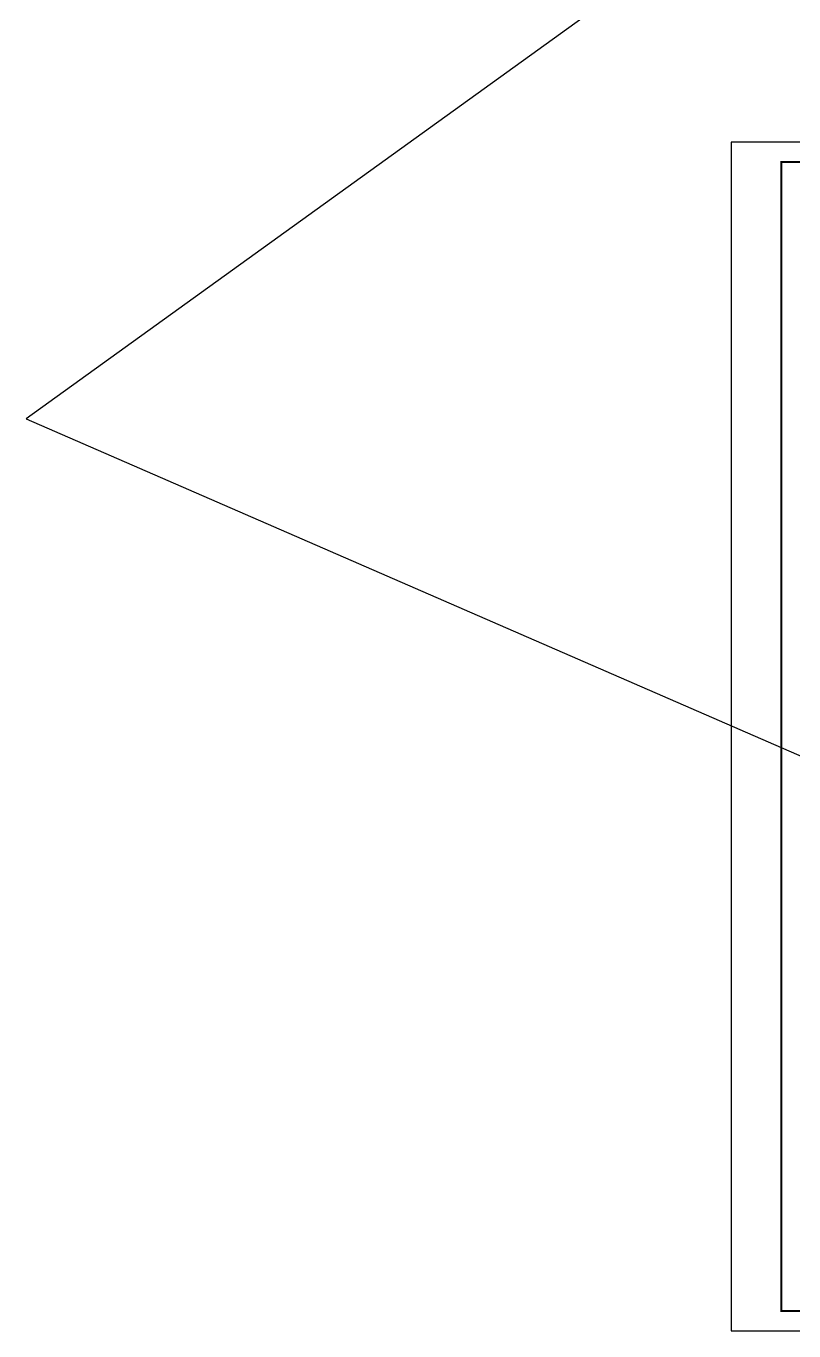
# Model space of a CAD drawing. Extents: x 5874492 to 7194610, y -939842 to -279257.
# Drawn here: x 6045181 to 6083548, y -594709 to -529511 of the extents above; entities that cross this region are included whole.
import ezdxf
from ezdxf.enums import TextEntityAlignment as Align

# ---------------------------------------------------------------- set-up
doc = ezdxf.new("R2010")
doc.units = 0
doc.header["$LTSCALE"] = 1000
doc.layers.add('S-活动层-非打印1', color=170, linetype='Continuous', plot=False)
doc.layers.add('Y-云图图框', color=7, linetype='Continuous')
doc.styles.add('_YT_Name', font='', dxfattribs={"width": 0.8})
doc.styles.add('_YT_Sign_Text', font='ros.shx', dxfattribs={"width": 0.8, "bigfont": 'hztxt.shx'})
doc.styles.get("Standard").update_dxf_attribs({"font": 'gbenor.shx', "bigfont": 'gbcbig.shx'})
doc.styles.get('_YT_Name').set_extended_font_data('SimHei')

# ---------------------------------------------------------------- blocks, each defined once
blk = doc.blocks.new('ECMCTK_A1+0.25_横_单行图名--0')
for p, q in [((884.98, 50), (884.98, 26)), ((885, 50), (885, 10)), ((899.98, 50), (899.98, 10)), ((937.8, 50), (937.8, 42)), ((955.48, 50), (955.48, 42)), ((990, 50), (990, 10)), ((1005, 50), (1005, 10)), ((1023, 50.01), (1041, 50)), ((1023, 50.01), (1023, 10)), ((885, 42), (1023, 42)), ((1023, 40.01), (1041, 40.01)), ((783, 34), (1023, 34)), ((798, 34), (798, 10)), ((814, 10), (814, 34)), ((834, 34), (834, 10)), ((849, 34), (849, 10)), ((865, 10), (865, 34)), ((1023, 30.01), (1041, 30)), ((783, 26), (1023, 26)), ((1023, 20), (1041, 20)), ((783, 18), (899.96, 18)), ((990, 18), (1023, 18))]:
    blk.add_line(p, q)
at = {"color": 4}
blk.add_lwpolyline([(0, 0), (1051, 0), (1051, 594), (0, 594)], close=True, dxfattribs=at)
for points, const_width in [([(25, 10), (1041, 10), (1041, 584), (25, 584)], 1), ([(783, 10), (1041, 10), (1041, 50), (783, 50)], 0.45)]:
    blk.add_lwpolyline(points, close=True, dxfattribs=dict(const_width=const_width))
at = {"const_width": 0.45}
for points in [[(783, 10), (783, 50.01), (1023, 50.01)], [(1023, 50.01), (1023, 10)]]:
    blk.add_lwpolyline(points, dxfattribs=at)
at = {"style": '_YT_Sign_Text', "width": 0.8}
for s, p in [('证书编号', (886.15, 44.14)), ('审查批准号', (938.91, 44.06)), ('工 程 号', (990.47, 43.85)), ('项目号', (1028.65, 41.8)), ('建设单位', (886.15, 36.14)), ('阶  段', (992.01, 36.05)), ('审  定', (784.41, 28.05)), ('校  对', (835.66, 28.05)), ('项目名称', (886.15, 28.14)), ('专  业', (992.01, 28.05)), ('审  核', (784.41, 20.05)), ('设  计', (835.66, 20.05)), ('比例', (888.54, 20.16)), ('图  号', (992.01, 20.05)), ('版本号', (1028.65, 21.55)), ('项目负责', (784.27, 12.05)), ('专业负责', (835.21, 12.05)), ('日  期', (992.01, 12.05))]:
    blk.add_text(s, height=4, dxfattribs=at).set_placement(p)
at = {"color": 80, "flags": 3}
for tag, height, p in [('YTHQINS', 3, (34.31, 585.5)), ('ECMCKEY', 3, (292.07, 288.23)), ('YTTQINS', 5.62, (1058.03, 12.81)), ('YTBARCODE_T1', 3, (883.66, 5.7)), ('YTFRAME', 3, (804.81, 4.27))]:
    blk.add_attdef(tag, text='', height=height, dxfattribs=at).set_placement(p, align=Align.MIDDLE_CENTER)
for tag, height, style, width, p in [('证书编号', 4, '_YT_Sign_Text', 0.8, (918.87, 43.81)), ('审查批准号', 4, '_YT_Sign_Text', 0.8, (971.06, 43.81)), ('工程号', 4, '_YT_Sign_Text', 0.5, (1014.08, 44.12)), ('设计单位', 6, '_YT_Name', 0.8, (833.75, 38.6)), ('建设单位', 4, '_YT_Sign_Text', 0.8, (944.96, 36.11)), ('阶段', 4, '_YT_Sign_Text', 0.8, (1014.08, 35.81)), ('项目号', 4, '_YT_Sign_Text', 0.5, (1032.08, 33.72)), ('项目名称', 4, '_YT_Sign_Text', 0.8, (944.96, 28.11)), ('专业', 4, '_YT_Sign_Text', 0.8, (1014.08, 27.31)), ('图纸名称', 4.5, '_YT_Name', 0.8, (945.39, 15.06)), ('图纸编号', 4, '_YT_Sign_Text', 0.5, (1013.93, 19.36)), ('出图比例', 4.2, '_YT_Sign_Text', 0.8, (891.82, 11.78)), ('日期', 4, '_YT_Sign_Text', 0.5, (1013.88, 12.13)), ('版本号', 4, '_YT_Sign_Text', 0.8, (1032.08, 13))]:
    blk.add_attdef(tag, text='', height=height, dxfattribs=dict(style=style, width=width)).set_placement(p, align=Align.CENTER)
at = {"style": '_YT_Sign_Text', "width": 0.8, "flags": 3}
for tag, p, height in [('{审定人}', (815.87, 26.45), 6.24), ('{校对人}', (868.35, 26.53), 6.24), ('[审定人]', (800.95, 27.81), 4.1), ('[校对人]', (852.23, 27.82), 4.1), ('[审核人]', (801.01, 19.76), 4.1), ('{审核人}', (816.98, 18.44), 6.24), ('[设计人]', (852.47, 20.21), 4.1), ('{设计人}', (868.48, 18.54), 6.24), ('[项目负责人]', (800.78, 12.01), 4.1), ('{项目负责人}', (818.28, 10.72), 6.24), ('[专业负责人]', (852.74, 11.77), 4.1), ('{专业负责人}', (868.58, 10.36), 6.24)]:
    blk.add_attdef(tag, p, '', height=height, dxfattribs=at)
at = {"color": 80, "flags": 3}
for tag, p in [('YTQRCODE', (761.04, 11.91)), ('YTBZSIT', (25, 10)), ('EXT_TK_LEFT', (25, 10))]:
    blk.add_attdef(tag, p, '', height=3, dxfattribs=at)

msp = doc.modelspace()

# ---------------------------------------------------------------- linework, layer by layer
at = {"layer": 'S-活动层-非打印1'}
msp.add_lwpolyline([(6106214.8, -505152.8), (6045181.4, -549140.7), (6101706.9, -573741.4)], dxfattribs=at)

# ---------------------------------------------------------------- block references
at = {"layer": 'Y-云图图框', "xscale": 100, "yscale": 100, "zscale": 100}
msp.add_blockref('ECMCTK_A1+0.25_横_单行图名--0', (6080419, -594708.9), dxfattribs=at).add_auto_attribs({'图纸编号': 'G03a', '图纸名称': '筏板配筋平面图', '版本号': 'V01', '项目名称': '碧桂园凤栖台S1-18号楼', '出图比例': '1:100', '工程号': '01D029', '阶段': '施工图', '专业': '结构', '日期': '2020.02', '项目号': '20190636', '建设单位': '大同市尚碧和七里村房地产开发有限公司', '设计单位': '广东博意建筑设计院有限公司', '证书编号': 'A144015847'})

doc.saveas('drawing.dxf')
